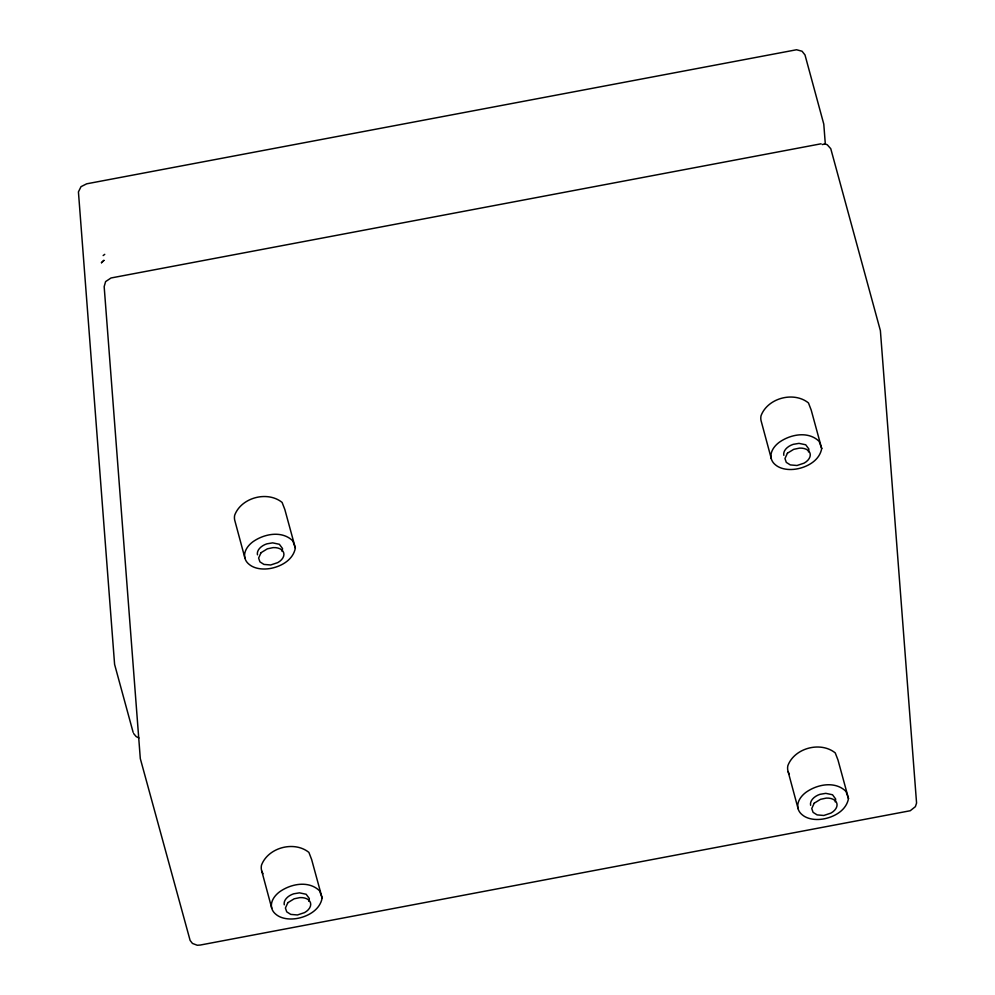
<?xml version="1.0" encoding="UTF-8"?>
<svg xmlns="http://www.w3.org/2000/svg" width="995" height="995" viewBox="0 0 995 995"><rect width="100%" height="100%" fill="white"/><g stroke="black" fill="none" stroke-linecap="round" stroke-linejoin="round"><path stroke-width="1.49" d="M282.07 551.379L282.543 548.556L279.359 544.277L272.655 542.86L266.871 543.842A12.91 8.333 -15.3 0 0 257.481 554.824M308.86 901.358L309.333 898.535L306.149 894.256L299.445 892.838L293.662 893.821A12.91 8.333 -15.3 0 0 284.272 904.803M808.425 451.879L808.898 449.068L805.714 444.777L799.01 443.372L793.226 444.342A12.91 8.333 -15.3 0 0 783.836 455.337M835.215 801.858L835.688 799.047L832.516 794.756L825.8 793.351L820.017 794.321A12.91 8.333 -15.3 0 0 810.626 805.316M295.353 548.009C293.314 559.377 282.257 565.894 271.772 568.195A25.136 16.218 -15.3 0 1 249.148 564.364A25.149 16.231 -15.3 0 1 252.643 541.964C263.924 533.805 281.921 530.223 292.779 540.857L295.353 548.009L284.844 509.527L282.107 502.425C267.431 490.547 241.275 497.512 234.683 515.223A26.007 16.791 -15.3 0 0 234.969 521.106L244.969 558.257M322.144 897.987C320.104 909.355 309.047 915.873 298.562 918.174A25.136 16.218 -15.3 0 1 275.938 914.343A25.149 16.231 -15.3 0 1 279.433 891.943C290.714 883.784 308.711 880.202 319.582 890.836L322.144 897.987L311.634 859.506L308.898 852.404C294.221 840.526 268.065 847.491 261.474 865.202A26.007 16.791 -15.3 0 0 263.016 873.709M821.708 448.521C819.669 459.889 808.612 466.394 798.127 468.695A25.136 16.218 -15.3 0 1 775.503 464.876A25.149 16.231 -15.3 0 1 778.998 442.476C790.279 434.317 808.276 430.735 819.146 441.37L821.708 448.521L811.199 410.039L808.462 402.938C793.786 391.06 767.63 398.012 761.038 415.736A26.007 16.791 -15.3 0 0 761.324 421.619L771.324 458.757M848.499 798.5C846.459 809.868 835.402 816.373 824.917 818.674A25.136 16.218 -15.3 0 1 802.293 814.855A25.149 16.231 -15.3 0 1 805.788 792.455C817.069 784.296 835.066 780.714 845.937 791.348L848.499 798.5L837.989 760.018L835.253 752.916C820.576 741.039 794.42 747.991 787.841 765.715A26.007 16.791 -15.3 0 0 789.371 774.222M103.144 255.566L104.761 254.334M822.28 144.573L823.959 144.2M821.099 143.79L111.03 277.978L105.607 281.597L104.164 286.61L140.307 758.6L190.12 940.449L192.458 943.434L197.246 945.25L200.318 945.039L910.251 810.738L915.388 806.646L916.569 803.052L880.388 330.651L830.775 148.715L827.28 144.773L824.507 143.69M138.914 737.991L136.153 736.561L133.628 733.514M133.131 732.345L114.599 664.399L78.431 191.898L81.005 186.674L86.689 183.814L796.56 49.75L802.045 51.23L804.992 54.924L823.785 124.126L825.328 144.225M788.115 771.598L798.114 808.736M261.76 871.085L271.759 908.236M261.051 552.698L258.613 558.046L259.944 561.876L263.949 564.414L270.652 564.986L277.754 562.623A12.91 8.333 -15.3 0 0 283.687 552.747A12.91 8.333 -15.3 0 0 273.127 547.611L267.356 548.83L261.051 552.698M287.853 902.676L285.403 908.025L286.734 911.855L290.751 914.393L297.443 914.965L304.545 912.614A12.91 8.333 -15.3 0 0 310.477 902.726A12.91 8.333 -15.3 0 0 299.918 897.602L294.147 898.808L287.853 902.676M787.418 453.21L784.968 458.546L786.299 462.389L790.316 464.914L797.007 465.498L804.109 463.135A12.91 8.333 -15.3 0 0 810.042 453.26A12.91 8.333 -15.3 0 0 799.482 448.123L793.711 449.33L787.418 453.21M814.208 803.189L811.758 808.537L813.089 812.368L817.106 814.893L823.798 815.477L830.9 813.114A12.91 8.333 -15.3 0 0 836.832 803.239A12.91 8.333 -15.3 0 0 826.273 798.102L820.514 799.321L814.208 803.189M103.89 260.392L101.465 262.717L103.89 260.392"/></g></svg>
